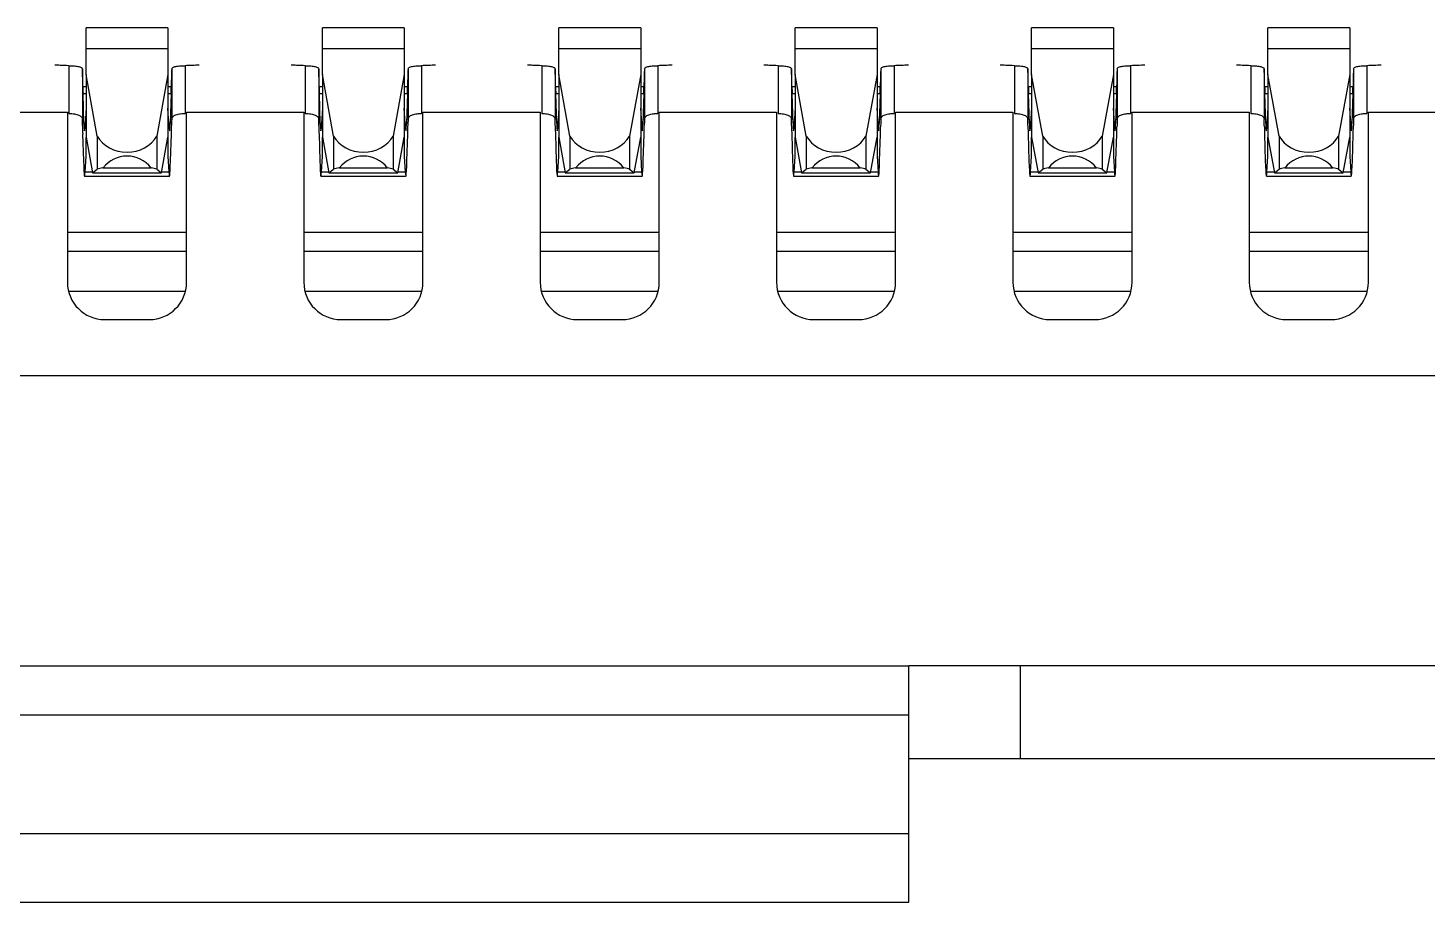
# Model space of a CAD drawing. Header units: millimetres. Extents: x 43 to 185, y 122 to 254.
# Drawn here: x 59.226 to 62.984, y 166.004 to 168.351 of the extents above; entities that cross this region are included whole.
import ezdxf

# ---------------------------------------------------------------- set-up
doc = ezdxf.new("R2010")
doc.units = ezdxf.units.MM

msp = doc.modelspace()

# ---------------------------------------------------------------- linework, layer by layer
at = {"color": 7, "linetype": 'Continuous', "lineweight": 25}
for p, q in [((59.6019, 168.3509), (59.3819, 168.3509)), ((59.3819, 168.2959), (59.3819, 168.3509)), ((59.6019, 168.3509), (59.6019, 168.2959)), ((60.2369, 168.3509), (60.0169, 168.3509)), ((60.0169, 168.2959), (60.0169, 168.3509)), ((60.2369, 168.3509), (60.2369, 168.2959)), ((60.8719, 168.3509), (60.6519, 168.3509)), ((60.6519, 168.2959), (60.6519, 168.3509)), ((60.8719, 168.3509), (60.8719, 168.2959)), ((61.5069, 168.3509), (61.2869, 168.3509)), ((61.2869, 168.2959), (61.2869, 168.3509)), ((61.5069, 168.3509), (61.5069, 168.2959)), ((62.1419, 168.3509), (61.9219, 168.3509)), ((61.9219, 168.2959), (61.9219, 168.3509)), ((62.1419, 168.3509), (62.1419, 168.2959)), ((62.7769, 168.3509), (62.5569, 168.3509)), ((62.5569, 168.2959), (62.5569, 168.3509)), ((62.7769, 168.3509), (62.7769, 168.2959)), ((59.3819, 168.2256), (59.3819, 168.2959)), ((59.3819, 168.2959), (59.6019, 168.2959)), ((59.6019, 168.2959), (59.6019, 168.2256)), ((60.0169, 168.2256), (60.0169, 168.2959)), ((60.0169, 168.2959), (60.2369, 168.2959)), ((60.2369, 168.2959), (60.2369, 168.2256)), ((60.6519, 168.2256), (60.6519, 168.2959)), ((60.6519, 168.2959), (60.8719, 168.2959)), ((60.8719, 168.2959), (60.8719, 168.2256)), ((61.2869, 168.2256), (61.2869, 168.2959)), ((61.2869, 168.2959), (61.5069, 168.2959)), ((61.5069, 168.2959), (61.5069, 168.2256)), ((61.9219, 168.2256), (61.9219, 168.2959)), ((61.9219, 168.2959), (62.1419, 168.2959)), ((62.1419, 168.2959), (62.1419, 168.2256)), ((62.5569, 168.2256), (62.5569, 168.2959)), ((62.5569, 168.2959), (62.7769, 168.2959)), ((62.7769, 168.2959), (62.7769, 168.2256)), ((59.3359, 168.2497), (59.3359, 168.1216)), ((59.3719, 168.241), (59.3719, 168.1047)), ((59.6119, 168.241), (59.6119, 168.1047)), ((59.6479, 168.2497), (59.6479, 168.1216)), ((59.9709, 168.2497), (59.9709, 168.1216)), ((60.0069, 168.241), (60.0069, 168.1047)), ((60.2469, 168.241), (60.2469, 168.1047)), ((60.2829, 168.2497), (60.2829, 168.1216)), ((60.6059, 168.2497), (60.6059, 168.1216)), ((60.6419, 168.241), (60.6419, 168.1047)), ((60.8819, 168.241), (60.8819, 168.1047)), ((60.9179, 168.2497), (60.9179, 168.1216)), ((61.2409, 168.2497), (61.2409, 168.1216)), ((61.2769, 168.241), (61.2769, 168.1047)), ((61.5169, 168.241), (61.5169, 168.1047)), ((61.5529, 168.2497), (61.5529, 168.1216)), ((61.8759, 168.2497), (61.8759, 168.1216)), ((61.9119, 168.241), (61.9119, 168.1047)), ((62.1519, 168.241), (62.1519, 168.1047)), ((62.1879, 168.2497), (62.1879, 168.1216)), ((62.5109, 168.2497), (62.5109, 168.1216)), ((62.5469, 168.241), (62.5469, 168.1047)), ((62.7869, 168.241), (62.7869, 168.1047)), ((62.8229, 168.2497), (62.8229, 168.1216)), ((59.4119, 168.0606), (59.3819, 168.2256)), ((59.3819, 168.2256), (59.3819, 168.0574)), ((59.6019, 168.2256), (59.5719, 168.0606)), ((59.6019, 168.2256), (59.6019, 168.0574)), ((60.0469, 168.0606), (60.0169, 168.2256)), ((60.0169, 168.2256), (60.0169, 168.0574)), ((60.2369, 168.2256), (60.2069, 168.0606)), ((60.2369, 168.2256), (60.2369, 168.0574)), ((60.6819, 168.0606), (60.6519, 168.2256)), ((60.6519, 168.2256), (60.6519, 168.0574)), ((60.8719, 168.2256), (60.8419, 168.0606)), ((60.8719, 168.2256), (60.8719, 168.0574)), ((61.3169, 168.0606), (61.2869, 168.2256)), ((61.2869, 168.2256), (61.2869, 168.0574)), ((61.5069, 168.2256), (61.4769, 168.0606)), ((61.5069, 168.2256), (61.5069, 168.0574)), ((61.9519, 168.0606), (61.9219, 168.2256)), ((61.9219, 168.2256), (61.9219, 168.0574)), ((62.1419, 168.2256), (62.1119, 168.0606)), ((62.1419, 168.2256), (62.1419, 168.0574)), ((62.5869, 168.0606), (62.5569, 168.2256)), ((62.5569, 168.2256), (62.5569, 168.0574)), ((62.7769, 168.2256), (62.7469, 168.0606)), ((62.7769, 168.2256), (62.7769, 168.0574)), ((59.3732, 168.1938), (59.3819, 168.1938)), ((59.3762, 168.0948), (59.3737, 168.1754)), ((59.3737, 168.1754), (59.3819, 168.1754)), ((59.6019, 168.1938), (59.6106, 168.1938)), ((59.6019, 168.1754), (59.6102, 168.1754)), ((59.6102, 168.1754), (59.6076, 168.0948)), ((60.0082, 168.1938), (60.0169, 168.1938)), ((60.0112, 168.0948), (60.0087, 168.1754)), ((60.0087, 168.1754), (60.0169, 168.1754)), ((60.2369, 168.1938), (60.2456, 168.1938)), ((60.2369, 168.1754), (60.2452, 168.1754)), ((60.2452, 168.1754), (60.2426, 168.0948)), ((60.6432, 168.1938), (60.6519, 168.1938)), ((60.6462, 168.0948), (60.6437, 168.1754)), ((60.6437, 168.1754), (60.6519, 168.1754)), ((60.8719, 168.1938), (60.8806, 168.1938)), ((60.8719, 168.1754), (60.8802, 168.1754)), ((60.8802, 168.1754), (60.8776, 168.0948)), ((61.2782, 168.1938), (61.2869, 168.1938)), ((61.2812, 168.0948), (61.2787, 168.1754)), ((61.2787, 168.1754), (61.2869, 168.1754)), ((61.5069, 168.1938), (61.5156, 168.1938)), ((61.5069, 168.1754), (61.5152, 168.1754)), ((61.5152, 168.1754), (61.5126, 168.0948)), ((61.9132, 168.1938), (61.9219, 168.1938)), ((61.9162, 168.0948), (61.9137, 168.1754)), ((61.9137, 168.1754), (61.9219, 168.1754)), ((62.1419, 168.1938), (62.1506, 168.1938)), ((62.1419, 168.1754), (62.1502, 168.1754)), ((62.1502, 168.1754), (62.1476, 168.0948)), ((62.5482, 168.1938), (62.5569, 168.1938)), ((62.5512, 168.0948), (62.5487, 168.1754)), ((62.5487, 168.1754), (62.5569, 168.1754)), ((62.7769, 168.1938), (62.7856, 168.1938)), ((62.7769, 168.1754), (62.7852, 168.1754)), ((62.7852, 168.1754), (62.7826, 168.0948)), ((59.0169, 168.1249), (59.3319, 168.1249)), ((59.3319, 168.1249), (59.3319, 167.6679)), ((59.3819, 168.1358), (59.3784, 168.0797)), ((59.6055, 168.0797), (59.6019, 168.1358)), ((59.6519, 167.6679), (59.6519, 168.1249)), ((59.6519, 168.1249), (59.9669, 168.1249)), ((59.9669, 168.1249), (59.9669, 167.6679)), ((60.0169, 168.1358), (60.0134, 168.0797)), ((60.2405, 168.0797), (60.2369, 168.1358)), ((60.2869, 168.1249), (60.6019, 168.1249)), ((60.2869, 167.6679), (60.2869, 168.1249)), ((60.6019, 168.1249), (60.6019, 167.6679)), ((60.6519, 168.1358), (60.6484, 168.0797)), ((60.8755, 168.0797), (60.8719, 168.1358)), ((60.9219, 168.1249), (61.2369, 168.1249)), ((60.9219, 167.6679), (60.9219, 168.1249)), ((61.2369, 168.1249), (61.2369, 167.6679)), ((61.2869, 168.1358), (61.2834, 168.0797)), ((61.5105, 168.0797), (61.5069, 168.1358)), ((61.5569, 167.6679), (61.5569, 168.1249)), ((61.5569, 168.1249), (61.8719, 168.1249)), ((61.8719, 168.1249), (61.8719, 167.6679)), ((61.9219, 168.1358), (61.9184, 168.0797)), ((62.1455, 168.0797), (62.1419, 168.1358)), ((62.1919, 168.1249), (62.5069, 168.1249)), ((62.1919, 167.6679), (62.1919, 168.1249)), ((62.5069, 168.1249), (62.5069, 167.6679)), ((62.5569, 168.1358), (62.5534, 168.0797)), ((62.7805, 168.0797), (62.7769, 168.1358)), ((62.8269, 167.6679), (62.8269, 168.1249)), ((62.8269, 168.1249), (63.1419, 168.1249)), ((59.3762, 168.0948), (59.3793, 168.0948)), ((59.6045, 168.0948), (59.6076, 168.0948)), ((60.0112, 168.0948), (60.0143, 168.0948)), ((60.2395, 168.0948), (60.2426, 168.0948)), ((60.6462, 168.0948), (60.6493, 168.0948)), ((60.8745, 168.0948), (60.8776, 168.0948)), ((61.2812, 168.0948), (61.2843, 168.0948)), ((61.5095, 168.0948), (61.5126, 168.0948)), ((61.9162, 168.0948), (61.9193, 168.0948)), ((62.1445, 168.0948), (62.1476, 168.0948)), ((62.5512, 168.0948), (62.5543, 168.0948)), ((62.7795, 168.0948), (62.7826, 168.0948)), ((59.3727, 168.0657), (59.375, 167.9943)), ((59.3819, 168.0574), (59.3993, 167.9617)), ((59.3819, 168.0058), (59.3819, 168.0574)), ((59.4119, 168.0606), (59.4119, 167.972)), ((59.5719, 168.0606), (59.5719, 167.972)), ((59.5845, 167.9617), (59.6019, 168.0574)), ((59.6019, 168.0574), (59.6019, 168.0058)), ((59.6088, 167.9943), (59.6111, 168.0657)), ((60.0077, 168.0657), (60.01, 167.9943)), ((60.0169, 168.0574), (60.0343, 167.9617)), ((60.0169, 168.0058), (60.0169, 168.0574)), ((60.0469, 168.0606), (60.0469, 167.972)), ((60.2069, 168.0606), (60.2069, 167.972)), ((60.2195, 167.9617), (60.2369, 168.0574)), ((60.2369, 168.0574), (60.2369, 168.0058)), ((60.2438, 167.9943), (60.2461, 168.0657)), ((60.6427, 168.0657), (60.645, 167.9943)), ((60.6519, 168.0574), (60.6693, 167.9617)), ((60.6519, 168.0058), (60.6519, 168.0574)), ((60.6819, 168.0606), (60.6819, 167.972)), ((60.8419, 168.0606), (60.8419, 167.972)), ((60.8545, 167.9617), (60.8719, 168.0574)), ((60.8719, 168.0574), (60.8719, 168.0058)), ((60.8788, 167.9943), (60.8811, 168.0657)), ((61.2777, 168.0657), (61.28, 167.9943)), ((61.2869, 168.0574), (61.3043, 167.9617)), ((61.2869, 168.0058), (61.2869, 168.0574)), ((61.3169, 168.0606), (61.3169, 167.972)), ((61.4769, 168.0606), (61.4769, 167.972)), ((61.4895, 167.9617), (61.5069, 168.0574)), ((61.5069, 168.0574), (61.5069, 168.0058)), ((61.5138, 167.9943), (61.5161, 168.0657)), ((61.9127, 168.0657), (61.915, 167.9943)), ((61.9219, 168.0574), (61.9393, 167.9617)), ((61.9219, 168.0058), (61.9219, 168.0574)), ((61.9519, 168.0606), (61.9519, 167.972)), ((62.1119, 168.0606), (62.1119, 167.972)), ((62.1245, 167.9617), (62.1419, 168.0574)), ((62.1419, 168.0574), (62.1419, 168.0058)), ((62.1488, 167.9943), (62.1511, 168.0657)), ((62.5477, 168.0657), (62.55, 167.9943)), ((62.5569, 168.0574), (62.5743, 167.9617)), ((62.5569, 168.0058), (62.5569, 168.0574)), ((62.5869, 168.0606), (62.5869, 167.972)), ((62.7469, 168.0606), (62.7469, 167.972)), ((62.7595, 167.9617), (62.7769, 168.0574)), ((62.7769, 168.0574), (62.7769, 168.0058)), ((62.7838, 167.9943), (62.7861, 168.0657)), ((59.3793, 167.9642), (59.3819, 168.0058)), ((59.3993, 167.9617), (59.4119, 167.972)), ((59.4271, 167.9749), (59.5567, 167.9749)), ((59.5719, 167.972), (59.5845, 167.9617)), ((59.6019, 168.0058), (59.6045, 167.9642)), ((60.0143, 167.9642), (60.0169, 168.0058)), ((60.0343, 167.9617), (60.0469, 167.972)), ((60.0621, 167.9749), (60.1917, 167.9749)), ((60.2069, 167.972), (60.2195, 167.9617)), ((60.2369, 168.0058), (60.2395, 167.9642)), ((60.6493, 167.9642), (60.6519, 168.0058)), ((60.6693, 167.9617), (60.6819, 167.972)), ((60.6971, 167.9749), (60.8267, 167.9749)), ((60.8419, 167.972), (60.8545, 167.9617)), ((60.8719, 168.0058), (60.8745, 167.9642)), ((61.2843, 167.9642), (61.2869, 168.0058)), ((61.3043, 167.9617), (61.3169, 167.972)), ((61.3321, 167.9749), (61.4617, 167.9749)), ((61.4769, 167.972), (61.4895, 167.9617)), ((61.5069, 168.0058), (61.5095, 167.9642)), ((61.9193, 167.9642), (61.9219, 168.0058)), ((61.9393, 167.9617), (61.9519, 167.972)), ((61.9671, 167.9749), (62.0967, 167.9749)), ((62.1119, 167.972), (62.1245, 167.9617)), ((62.1419, 168.0058), (62.1445, 167.9642)), ((62.5543, 167.9642), (62.5569, 168.0058)), ((62.5743, 167.9617), (62.5869, 167.972)), ((62.6021, 167.9749), (62.7317, 167.9749)), ((62.7469, 167.972), (62.7595, 167.9617)), ((62.7769, 168.0058), (62.7795, 167.9642)), ((59.3778, 167.9526), (59.606, 167.9526)), ((59.3793, 167.9642), (59.3989, 167.9642)), ((59.3993, 167.9617), (59.5845, 167.9617)), ((59.585, 167.9642), (59.6045, 167.9642)), ((60.0128, 167.9526), (60.241, 167.9526)), ((60.0143, 167.9642), (60.0339, 167.9642)), ((60.0343, 167.9617), (60.2195, 167.9617)), ((60.22, 167.9642), (60.2395, 167.9642)), ((60.6478, 167.9526), (60.876, 167.9526)), ((60.6493, 167.9642), (60.6689, 167.9642)), ((60.6693, 167.9617), (60.8545, 167.9617)), ((60.855, 167.9642), (60.8745, 167.9642)), ((61.2828, 167.9526), (61.511, 167.9526)), ((61.2843, 167.9642), (61.3039, 167.9642)), ((61.3043, 167.9617), (61.4895, 167.9617)), ((61.49, 167.9642), (61.5095, 167.9642)), ((61.9178, 167.9526), (62.146, 167.9526)), ((61.9193, 167.9642), (61.9389, 167.9642)), ((61.9393, 167.9617), (62.1245, 167.9617)), ((62.125, 167.9642), (62.1445, 167.9642)), ((62.5528, 167.9526), (62.781, 167.9526)), ((62.5543, 167.9642), (62.5739, 167.9642)), ((62.5743, 167.9617), (62.7595, 167.9617)), ((62.76, 167.9642), (62.7795, 167.9642)), ((59.3319, 167.8022), (59.6519, 167.8022)), ((59.9669, 167.8022), (60.2869, 167.8022)), ((60.6019, 167.8022), (60.9219, 167.8022)), ((61.2369, 167.8022), (61.5569, 167.8022)), ((61.8719, 167.8022), (62.1919, 167.8022)), ((62.5069, 167.8022), (62.8269, 167.8022)), ((59.3319, 167.7517), (59.6519, 167.7517)), ((59.9669, 167.7517), (60.2869, 167.7517)), ((60.6019, 167.7517), (60.9219, 167.7517)), ((61.2369, 167.7517), (61.5569, 167.7517)), ((61.8719, 167.7517), (62.1919, 167.7517)), ((62.5069, 167.7517), (62.8269, 167.7517)), ((59.3348, 167.6442), (59.6491, 167.6442)), ((59.9698, 167.6442), (60.2841, 167.6442)), ((60.6048, 167.6442), (60.9191, 167.6442)), ((61.2398, 167.6442), (61.5541, 167.6442)), ((61.8748, 167.6442), (62.1891, 167.6442)), ((62.5098, 167.6442), (62.8241, 167.6442)), ((59.4319, 167.5679), (59.5519, 167.5679)), ((60.0669, 167.5679), (60.1869, 167.5679)), ((60.7019, 167.5679), (60.8219, 167.5679)), ((61.3369, 167.5679), (61.4569, 167.5679)), ((61.9719, 167.5679), (62.0919, 167.5679)), ((62.6069, 167.5679), (62.7269, 167.5679)), ((58.9435, 167.4179), (64.6365, 167.4179)), ((56.9069, 166.6379), (61.5919, 166.6379)), ((61.5919, 166.5061), (61.5919, 166.6379)), ((61.8919, 166.6379), (61.5919, 166.6379)), ((61.8919, 166.3879), (61.8919, 166.6379)), ((65.8169, 166.6379), (61.8919, 166.6379)), ((56.9069, 166.5061), (61.5919, 166.5061)), ((61.5919, 166.1879), (61.5919, 166.5061)), ((61.8919, 166.3879), (61.5919, 166.3879)), ((65.8169, 166.3879), (61.8919, 166.3879)), ((56.9069, 166.1879), (61.5919, 166.1879)), ((61.5919, 166.0037), (61.5919, 166.1879)), ((56.9069, 166.0037), (61.5919, 166.0037))]:
    msp.add_line(p, q, dxfattribs=at)
for centre, start, end in [((59.4319, 167.6679), 180, 270), ((59.5519, 167.6679), 270, 0), ((60.0669, 167.6679), 180, 270), ((60.1869, 167.6679), 270, 0), ((60.7019, 167.6679), 180, 270), ((60.8219, 167.6679), 270, 0), ((61.3369, 167.6679), 180, 270), ((61.4569, 167.6679), 270, 0), ((61.9719, 167.6679), 180, 270), ((62.0919, 167.6679), 270, 0), ((62.6069, 167.6679), 180, 270), ((62.7269, 167.6679), 270, 0)]:
    msp.add_arc(centre, 0.1, start, end, dxfattribs=at)
for centre, major_axis, ratio, start_param, end_param in [((59.3709, 167.9739), (0, 0.277), 0.013889, 5.629826, 6.015353), ((59.6129, 167.9739), (0, 0.277), 0.013889, 0.267832, 0.65336), ((60.0059, 167.9739), (0, 0.277), 0.013889, 5.629826, 6.015353), ((60.2479, 167.9739), (0, 0.277), 0.013889, 0.267832, 0.65336), ((60.6409, 167.9739), (0, 0.277), 0.013889, 5.629826, 6.015353), ((60.8829, 167.9739), (0, 0.277), 0.013889, 0.267832, 0.65336), ((61.2759, 167.9739), (0, 0.277), 0.013889, 5.629826, 6.015353), ((61.5179, 167.9739), (0, 0.277), 0.013889, 0.267832, 0.65336), ((61.9109, 167.9739), (0, 0.277), 0.013889, 5.629826, 6.015353), ((62.1529, 167.9739), (0, 0.277), 0.013889, 0.267832, 0.65336), ((62.5459, 167.9739), (0, 0.277), 0.013889, 5.629826, 6.015353), ((62.7879, 167.9739), (0, 0.277), 0.013889, 0.267832, 0.65336), ((59.3745, 168.3129), (0, 0.15), 0.013889, 2.488233, 2.730669), ((59.6093, 168.3129), (0, 0.15), 0.013889, 3.552516, 3.794952), ((60.0095, 168.3129), (0, 0.15), 0.013889, 2.488233, 2.730669), ((60.2443, 168.3129), (0, 0.15), 0.013889, 3.552516, 3.794952), ((60.6445, 168.3129), (0, 0.15), 0.013889, 2.488233, 2.730669), ((60.8793, 168.3129), (0, 0.15), 0.013889, 3.552516, 3.794952), ((61.2795, 168.3129), (0, 0.15), 0.013889, 2.488233, 2.730669), ((61.5143, 168.3129), (0, 0.15), 0.013889, 3.552516, 3.794952), ((61.9145, 168.3129), (0, 0.15), 0.013889, 2.488233, 2.730669), ((62.1493, 168.3129), (0, 0.15), 0.013889, 3.552516, 3.794952), ((62.5495, 168.3129), (0, 0.15), 0.013889, 2.488233, 2.730669), ((62.7843, 168.3129), (0, 0.15), 0.013889, 3.552516, 3.794952), ((59.3709, 167.9739), (0, 0.15), 0.013889, 5.582724, 5.772581), ((59.3736, 168.2032), (0, 0.15), 0.013889, 2.441132, 2.730669), ((59.3776, 168.324), (0, 0.25), 0.013889, 2.730669, 3.357279), ((59.6062, 168.324), (0, 0.25), 0.013889, 2.925906, 3.552516), ((59.6103, 168.2032), (0, 0.15), 0.013889, 3.552516, 3.842054), ((59.6129, 167.9739), (0, 0.15), 0.013889, 0.510604, 0.700461), ((60.0059, 167.9739), (0, 0.15), 0.013889, 5.582724, 5.772581), ((60.0086, 168.2032), (0, 0.15), 0.013889, 2.441132, 2.730669), ((60.0126, 168.324), (0, 0.25), 0.013889, 2.730669, 3.357279), ((60.2412, 168.324), (0, 0.25), 0.013889, 2.925906, 3.552516), ((60.2453, 168.2032), (0, 0.15), 0.013889, 3.552516, 3.842054), ((60.2479, 167.9739), (0, 0.15), 0.013889, 0.510604, 0.700461), ((60.6409, 167.9739), (0, 0.15), 0.013889, 5.582724, 5.772581), ((60.6436, 168.2032), (0, 0.15), 0.013889, 2.441132, 2.730669), ((60.6476, 168.324), (0, 0.25), 0.013889, 2.730669, 3.357279), ((60.8762, 168.324), (0, 0.25), 0.013889, 2.925906, 3.552516), ((60.8803, 168.2032), (0, 0.15), 0.013889, 3.552516, 3.842054), ((60.8829, 167.9739), (0, 0.15), 0.013889, 0.510604, 0.700461), ((61.2759, 167.9739), (0, 0.15), 0.013889, 5.582724, 5.772581), ((61.2786, 168.2032), (0, 0.15), 0.013889, 2.441132, 2.730669), ((61.2826, 168.324), (0, 0.25), 0.013889, 2.730669, 3.357279), ((61.5112, 168.324), (0, 0.25), 0.013889, 2.925906, 3.552516), ((61.5153, 168.2032), (0, 0.15), 0.013889, 3.552516, 3.842054), ((61.5179, 167.9739), (0, 0.15), 0.013889, 0.510604, 0.700461), ((61.9109, 167.9739), (0, 0.15), 0.013889, 5.582724, 5.772581), ((61.9136, 168.2032), (0, 0.15), 0.013889, 2.441132, 2.730669), ((61.9176, 168.324), (0, 0.25), 0.013889, 2.730669, 3.357279), ((62.1462, 168.324), (0, 0.25), 0.013889, 2.925906, 3.552516), ((62.1503, 168.2032), (0, 0.15), 0.013889, 3.552516, 3.842054), ((62.1529, 167.9739), (0, 0.15), 0.013889, 0.510604, 0.700461), ((62.5459, 167.9739), (0, 0.15), 0.013889, 5.582724, 5.772581), ((62.5486, 168.2032), (0, 0.15), 0.013889, 2.441132, 2.730669), ((62.5526, 168.324), (0, 0.25), 0.013889, 2.730669, 3.357279), ((62.7812, 168.324), (0, 0.25), 0.013889, 2.925906, 3.552516), ((62.7853, 168.2032), (0, 0.15), 0.013889, 3.552516, 3.842054), ((62.7879, 167.9739), (0, 0.15), 0.013889, 0.510604, 0.700461), ((59.4919, 168.0945), (0.089, 0), 0.868421, 3.59519, 5.829588), ((60.1269, 168.0945), (0.089, 0), 0.868421, 3.59519, 5.829588), ((60.7619, 168.0945), (0.089, 0), 0.868421, 3.59519, 5.829588), ((61.3969, 168.0945), (0.089, 0), 0.868421, 3.59519, 5.829588), ((62.0319, 168.0945), (0.089, 0), 0.868421, 3.59519, 5.829588), ((62.6669, 168.0945), (0.089, 0), 0.868421, 3.59519, 5.829588), ((59.3778, 168.4526), (0, 0.5), 0.013889, 2.730669, 3.357279), ((59.4919, 167.967), (0.089, 0), 0.12963, 2.386449, 2.687995), ((59.4919, 167.9046), (0, 0.1025), 0.868421, 5.467533, 7.098838), ((59.4919, 167.967), (0.089, 0), 0.12963, 0.453598, 0.755144), ((59.606, 168.4526), (0, 0.5), 0.013889, 2.925906, 3.552516), ((60.0128, 168.4526), (0, 0.5), 0.013889, 2.730669, 3.357279), ((60.1269, 167.967), (0.089, 0), 0.12963, 2.386449, 2.687995), ((60.1269, 167.9046), (0, 0.1025), 0.868421, 5.467533, 7.098838), ((60.1269, 167.967), (0.089, 0), 0.12963, 0.453598, 0.755144), ((60.241, 168.4526), (0, 0.5), 0.013889, 2.925906, 3.552516), ((60.6478, 168.4526), (0, 0.5), 0.013889, 2.730669, 3.357279), ((60.7619, 167.967), (0.089, 0), 0.12963, 2.386449, 2.687995), ((60.7619, 167.9046), (0, 0.1025), 0.868421, 5.467533, 7.098838), ((60.7619, 167.967), (0.089, 0), 0.12963, 0.453598, 0.755144), ((60.876, 168.4526), (0, 0.5), 0.013889, 2.925906, 3.552516), ((61.2828, 168.4526), (0, 0.5), 0.013889, 2.730669, 3.357279), ((61.3969, 167.967), (0.089, 0), 0.12963, 2.386449, 2.687995), ((61.3969, 167.9046), (0, 0.1025), 0.868421, 5.467533, 7.098838), ((61.3969, 167.967), (0.089, 0), 0.12963, 0.453598, 0.755144), ((61.511, 168.4526), (0, 0.5), 0.013889, 2.925906, 3.552516), ((61.9178, 168.4526), (0, 0.5), 0.013889, 2.730669, 3.357279), ((62.0319, 167.967), (0.089, 0), 0.12963, 2.386449, 2.687995), ((62.0319, 167.9046), (0, 0.1025), 0.868421, 5.467533, 7.098838), ((62.0319, 167.967), (0.089, 0), 0.12963, 0.453598, 0.755144), ((62.146, 168.4526), (0, 0.5), 0.013889, 2.925906, 3.552516), ((62.5528, 168.4526), (0, 0.5), 0.013889, 2.730669, 3.357279), ((62.6669, 167.967), (0.089, 0), 0.12963, 2.386449, 2.687995), ((62.6669, 167.9046), (0, 0.1025), 0.868421, 5.467533, 7.098838), ((62.6669, 167.967), (0.089, 0), 0.12963, 0.453598, 0.755144), ((62.781, 168.4526), (0, 0.5), 0.013889, 2.925906, 3.552516)]:
    msp.add_ellipse(centre, major_axis=major_axis, ratio=ratio, start_param=start_param, end_param=end_param, dxfattribs=at)
for points, knots in [([(59.3359, 168.2497), (59.3277, 168.25), (59.3129, 168.2506), (59.3023, 168.2508), (59.2977, 168.2509)], [0, 0, 0, 0, 0.559309, 1, 1, 1, 1]), ([(59.3359, 168.2497), (59.3411, 168.2495), (59.3515, 168.2491), (59.3633, 168.2474), (59.3705, 168.2448), (59.3715, 168.2422), (59.3719, 168.241)], [0, 0, 0, 0, 0.260098, 0.520214, 0.780009, 1, 1, 1, 1]), ([(59.6119, 168.241), (59.6125, 168.2424), (59.6138, 168.2453), (59.6226, 168.2478), (59.6345, 168.2492), (59.6438, 168.2495), (59.6479, 168.2497)], [0, 0, 0, 0, 0.26754, 0.535361, 0.797206, 1, 1, 1, 1]), ([(59.6861, 168.2509), (59.6801, 168.2507), (59.6693, 168.2505), (59.6544, 168.2499), (59.6479, 168.2497)], [0, 0, 0, 0, 0.559244, 1, 1, 1, 1]), ([(59.9709, 168.2497), (59.9627, 168.25), (59.9479, 168.2506), (59.9373, 168.2508), (59.9327, 168.2509)], [0, 0, 0, 0, 0.559309, 1, 1, 1, 1]), ([(59.9709, 168.2497), (59.9761, 168.2495), (59.9865, 168.2491), (59.9983, 168.2474), (60.0055, 168.2448), (60.0065, 168.2422), (60.0069, 168.241)], [0, 0, 0, 0, 0.260098, 0.520214, 0.780009, 1, 1, 1, 1]), ([(60.2469, 168.241), (60.2475, 168.2424), (60.2488, 168.2453), (60.2576, 168.2478), (60.2695, 168.2492), (60.2788, 168.2495), (60.2829, 168.2497)], [0, 0, 0, 0, 0.26754, 0.535361, 0.797206, 1, 1, 1, 1]), ([(60.3211, 168.2509), (60.3151, 168.2507), (60.3043, 168.2505), (60.2894, 168.2499), (60.2829, 168.2497)], [0, 0, 0, 0, 0.559244, 1, 1, 1, 1]), ([(60.6059, 168.2497), (60.5977, 168.25), (60.5829, 168.2506), (60.5723, 168.2508), (60.5677, 168.2509)], [0, 0, 0, 0, 0.559309, 1, 1, 1, 1]), ([(60.6059, 168.2497), (60.6111, 168.2495), (60.6215, 168.2491), (60.6333, 168.2474), (60.6405, 168.2448), (60.6415, 168.2422), (60.6419, 168.241)], [0, 0, 0, 0, 0.260098, 0.520214, 0.780009, 1, 1, 1, 1]), ([(60.8819, 168.241), (60.8825, 168.2424), (60.8838, 168.2453), (60.8926, 168.2478), (60.9045, 168.2492), (60.9138, 168.2495), (60.9179, 168.2497)], [0, 0, 0, 0, 0.26754, 0.535361, 0.797206, 1, 1, 1, 1]), ([(60.9561, 168.2509), (60.9501, 168.2507), (60.9393, 168.2505), (60.9244, 168.2499), (60.9179, 168.2497)], [0, 0, 0, 0, 0.559244, 1, 1, 1, 1]), ([(61.2409, 168.2497), (61.2327, 168.25), (61.2179, 168.2506), (61.2073, 168.2508), (61.2027, 168.2509)], [0, 0, 0, 0, 0.559309, 1, 1, 1, 1]), ([(61.2409, 168.2497), (61.2461, 168.2495), (61.2565, 168.2491), (61.2683, 168.2474), (61.2755, 168.2448), (61.2765, 168.2422), (61.2769, 168.241)], [0, 0, 0, 0, 0.260098, 0.520214, 0.780009, 1, 1, 1, 1]), ([(61.5169, 168.241), (61.5175, 168.2424), (61.5188, 168.2453), (61.5276, 168.2478), (61.5395, 168.2492), (61.5488, 168.2495), (61.5529, 168.2497)], [0, 0, 0, 0, 0.26754, 0.535361, 0.797206, 1, 1, 1, 1]), ([(61.5911, 168.2509), (61.5851, 168.2507), (61.5743, 168.2505), (61.5594, 168.2499), (61.5529, 168.2497)], [0, 0, 0, 0, 0.559244, 1, 1, 1, 1]), ([(61.8759, 168.2497), (61.8677, 168.25), (61.8529, 168.2506), (61.8423, 168.2508), (61.8377, 168.2509)], [0, 0, 0, 0, 0.559309, 1, 1, 1, 1]), ([(61.8759, 168.2497), (61.8811, 168.2495), (61.8915, 168.2491), (61.9033, 168.2474), (61.9105, 168.2448), (61.9115, 168.2422), (61.9119, 168.241)], [0, 0, 0, 0, 0.260098, 0.520214, 0.780009, 1, 1, 1, 1]), ([(62.1519, 168.241), (62.1525, 168.2424), (62.1538, 168.2453), (62.1626, 168.2478), (62.1745, 168.2492), (62.1838, 168.2495), (62.1879, 168.2497)], [0, 0, 0, 0, 0.26754, 0.535361, 0.797206, 1, 1, 1, 1]), ([(62.2261, 168.2509), (62.2201, 168.2507), (62.2093, 168.2505), (62.1944, 168.2499), (62.1879, 168.2497)], [0, 0, 0, 0, 0.559244, 1, 1, 1, 1]), ([(62.5109, 168.2497), (62.5027, 168.25), (62.4879, 168.2506), (62.4773, 168.2508), (62.4727, 168.2509)], [0, 0, 0, 0, 0.559309, 1, 1, 1, 1]), ([(62.5109, 168.2497), (62.5161, 168.2495), (62.5265, 168.2491), (62.5383, 168.2474), (62.5455, 168.2448), (62.5465, 168.2422), (62.5469, 168.241)], [0, 0, 0, 0, 0.260098, 0.520214, 0.780009, 1, 1, 1, 1]), ([(62.7869, 168.241), (62.7875, 168.2424), (62.7888, 168.2453), (62.7976, 168.2478), (62.8095, 168.2492), (62.8188, 168.2495), (62.8229, 168.2497)], [0, 0, 0, 0, 0.26754, 0.535361, 0.797206, 1, 1, 1, 1]), ([(62.8611, 168.2509), (62.8551, 168.2507), (62.8443, 168.2505), (62.8294, 168.2499), (62.8229, 168.2497)], [0, 0, 0, 0, 0.559244, 1, 1, 1, 1]), ([(59.3359, 168.1216), (59.341, 168.1212), (59.3513, 168.1205), (59.3629, 168.1175), (59.3704, 168.1125), (59.3714, 168.1074), (59.3719, 168.1047)], [0, 0, 0, 0, 0.247969, 0.495995, 0.742908, 1, 1, 1, 1]), ([(59.6119, 168.1047), (59.6125, 168.1075), (59.6136, 168.1131), (59.6224, 168.1181), (59.6345, 168.1207), (59.6438, 168.1213), (59.6479, 168.1216)], [0, 0, 0, 0, 0.274366, 0.549734, 0.803522, 1, 1, 1, 1]), ([(59.9709, 168.1216), (59.976, 168.1212), (59.9863, 168.1205), (59.9979, 168.1175), (60.0054, 168.1125), (60.0064, 168.1074), (60.0069, 168.1047)], [0, 0, 0, 0, 0.247969, 0.495995, 0.742908, 1, 1, 1, 1]), ([(60.2469, 168.1047), (60.2475, 168.1075), (60.2486, 168.1131), (60.2574, 168.1181), (60.2695, 168.1207), (60.2788, 168.1213), (60.2829, 168.1216)], [0, 0, 0, 0, 0.274366, 0.549734, 0.803522, 1, 1, 1, 1]), ([(60.6059, 168.1216), (60.611, 168.1212), (60.6213, 168.1205), (60.6329, 168.1175), (60.6404, 168.1125), (60.6414, 168.1074), (60.6419, 168.1047)], [0, 0, 0, 0, 0.247969, 0.495995, 0.742908, 1, 1, 1, 1]), ([(60.8819, 168.1047), (60.8825, 168.1075), (60.8836, 168.1131), (60.8924, 168.1181), (60.9045, 168.1207), (60.9138, 168.1213), (60.9179, 168.1216)], [0, 0, 0, 0, 0.274366, 0.549734, 0.803522, 1, 1, 1, 1]), ([(61.2409, 168.1216), (61.246, 168.1212), (61.2563, 168.1205), (61.2679, 168.1175), (61.2754, 168.1125), (61.2764, 168.1074), (61.2769, 168.1047)], [0, 0, 0, 0, 0.247969, 0.495995, 0.742908, 1, 1, 1, 1]), ([(61.5169, 168.1047), (61.5175, 168.1075), (61.5186, 168.1131), (61.5274, 168.1181), (61.5395, 168.1207), (61.5488, 168.1213), (61.5529, 168.1216)], [0, 0, 0, 0, 0.274366, 0.549734, 0.803522, 1, 1, 1, 1]), ([(61.8759, 168.1216), (61.881, 168.1212), (61.8913, 168.1205), (61.9029, 168.1175), (61.9104, 168.1125), (61.9114, 168.1074), (61.9119, 168.1047)], [0, 0, 0, 0, 0.247969, 0.495995, 0.742908, 1, 1, 1, 1]), ([(62.1519, 168.1047), (62.1525, 168.1075), (62.1536, 168.1131), (62.1624, 168.1181), (62.1745, 168.1207), (62.1838, 168.1213), (62.1879, 168.1216)], [0, 0, 0, 0, 0.274366, 0.549734, 0.803522, 1, 1, 1, 1]), ([(62.5109, 168.1216), (62.516, 168.1212), (62.5263, 168.1205), (62.5379, 168.1175), (62.5454, 168.1125), (62.5464, 168.1074), (62.5469, 168.1047)], [0, 0, 0, 0, 0.247969, 0.495995, 0.742908, 1, 1, 1, 1]), ([(62.7869, 168.1047), (62.7875, 168.1075), (62.7886, 168.1131), (62.7974, 168.1181), (62.8095, 168.1207), (62.8188, 168.1213), (62.8229, 168.1216)], [0, 0, 0, 0, 0.274366, 0.549734, 0.803522, 1, 1, 1, 1])]:
    msp.add_open_spline(points, degree=3, knots=knots, dxfattribs=at)

doc.saveas('drawing.dxf')
